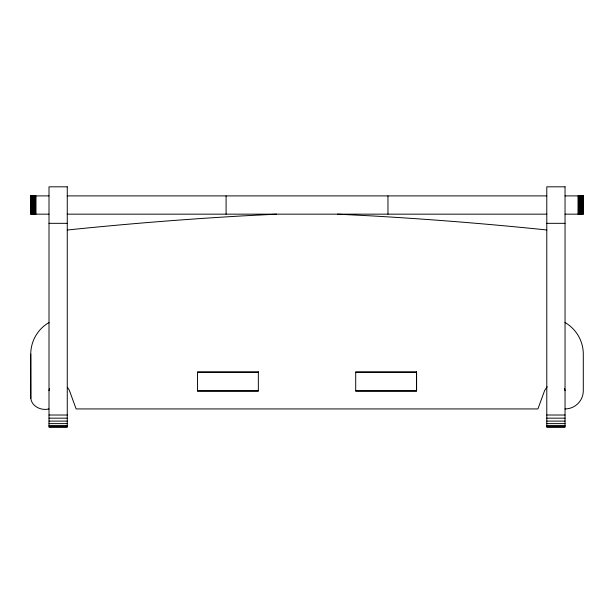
<?xml version="1.0" encoding="UTF-8"?>
<svg xmlns="http://www.w3.org/2000/svg" width="614" height="614" viewBox="0 0 614 614"><rect width="100%" height="100%" fill="white"/><g stroke="black" fill="none" stroke-linecap="round" stroke-linejoin="round"><path stroke-width="0.92" d="M49.005 390.673L49.473 388.347M547.212 386.797L544.618 390.558L537.925 408.932L76.121 408.932L69.344 390.304L67.502 387.311M276.599 214.156L242.822 215.89A3814.936 3814.936 0 0 0 67.264 230.02M30.7 195.897L48.959 195.897M67.21 195.897L546.79 195.897M565.041 195.897L583.3 195.897M48.959 214.156L30.754 214.156L30.754 195.897M67.21 214.156L546.79 214.156M565.041 214.156L583.246 214.156L583.246 195.897M49.005 223.327L67.264 223.327M546.79 223.327L565.041 223.327M197.493 372.414L258.364 372.414M355.729 372.414L416.584 372.414L416.584 390.673L355.729 390.673M197.493 390.673L258.364 390.673M49.005 415.018L67.264 415.018M546.79 415.018L565.041 415.018M49.005 418.165L67.264 418.165M546.79 418.165L565.041 418.165M49.005 421.097L67.264 421.097M546.79 421.097L565.041 421.097M49.005 423.622L67.264 423.622M546.79 423.622L565.041 423.622M49.005 425.556L67.264 425.556M546.79 425.556L565.041 425.556M49.005 426.768L67.264 426.768M546.79 426.768L565.041 426.768M49.005 408.932C40.846 411.042 30.516 405.961 30.754 396.759L30.754 354.163A36.51 36.51 0 0 1 49.005 322.542M337.454 214.156L371.232 215.882A3814.874 3814.874 0 0 1 546.79 229.974M564.581 388.347L565.041 390.673M30.754 354.163L30.854 398.348M583.093 195.897L583.093 214.156M582.839 195.897L582.839 214.156M582.486 195.897L582.486 214.156M582.041 195.897L582.041 214.156M581.519 195.897L581.519 214.156M580.921 195.897L580.921 214.156M580.261 195.897L580.261 214.156M579.539 195.897L579.539 214.156M578.787 195.897L578.787 214.156M578.012 195.897L578.012 214.156M387.964 195.897L387.964 214.156M226.09 195.897L226.09 214.156M35.988 195.897L35.988 214.156M35.213 195.897L35.213 214.156M34.453 195.897L34.453 214.156M33.739 195.897L33.739 214.156M33.079 195.897L33.079 214.156M32.481 195.897L32.481 214.156M31.959 195.897L31.959 214.156M31.514 195.897L31.514 214.156M31.16 195.897L31.16 214.156M30.907 195.897L30.907 214.156M565.041 408.932A18.259 18.259 0 0 0 583.3 390.673L583.3 354.163A36.51 36.51 0 0 0 565.041 322.542M67.264 186.817L49.005 186.817L49.005 427.183L67.264 427.183L67.264 186.817M565.041 186.817L546.79 186.817L546.79 427.183L565.041 427.183L565.041 186.817M258.341 371.808L197.493 371.808L197.493 391.279L258.341 391.279L258.341 371.808M416.561 371.808L355.706 371.808L355.706 391.279L416.561 391.279L416.561 371.808"/></g></svg>
